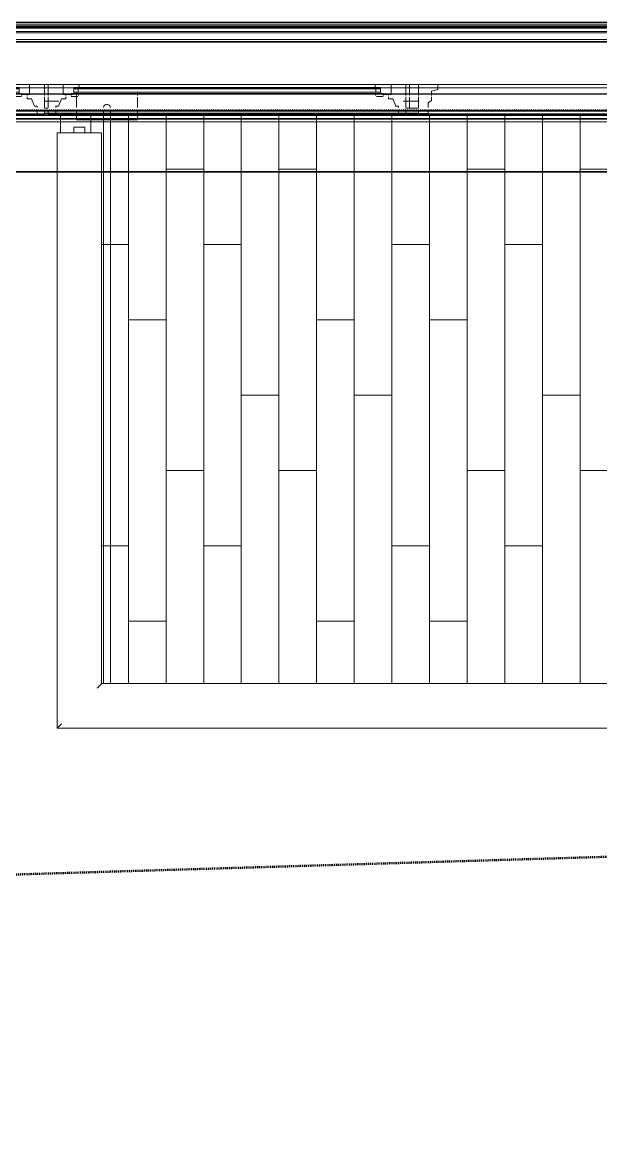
# Model space of a CAD drawing. Header units: inches. Extents: x -4235 to -464, y 9767 to 12269.
# Drawn here: x -3062.9 to -3001.4, y 9871.4 to 9989.6 of the extents above; entities that cross this region are included whole.
import ezdxf

# ---------------------------------------------------------------- set-up
doc = ezdxf.new("R2010")
doc.units = ezdxf.units.IN
doc.header["$MEASUREMENT"] = 0
doc.linetypes.add('Dash 1_16_', pattern=[0.125, 0.0625, -0.0625])
for name, color, linetype, lineweight in [('A-DOOR-1', 31, 'Continuous', 9), ('A-DOOR-FRAM', 31, 'Continuous', 20), ('A-FLOR-1', 192, 'Continuous', 9), ('A-FLOR-HRAL', 11, 'Continuous', 9), ('A-FLOR-PATT-1', 9, 'Continuous', 9), ('A-GLAZ-1', 151, 'Continuous', 9), ('A-GLAZ-2', 151, 'Continuous', 20), ('A-ROOF-1', 10, 'Dash 1_16_', 9), ('A-WALL-1', 113, 'Continuous', 9), ('C-PROP-LINE-1', 91, 'Dash 1_16_', 50)]:
    doc.layers.add(name, color=color, linetype=linetype, lineweight=lineweight)

# ---------------------------------------------------------------- blocks, each defined once
blk = doc.blocks.new('Basic Wall _ EXT - FIBER CEMENT - LARGE - ___-2505169-BACKGROUND - ROOF PLAN')
at = {"layer": 'A-WALL-1'}
for p, q in [((-3060.51, 9981.94), (-3057.13, 9981.94)), ((-3057.13, 9981.94), (-3060.51, 9981.94)), ((-3057.13, 9981.91), (-3060.51, 9981.91)), ((-3057.13, 9981.91), (-3060.51, 9981.91)), ((-3057.13, 9981.94), (-3057.03, 9981.94)), ((-3057.03, 9981.94), (-3057.13, 9981.94)), ((-3057.03, 9981.91), (-3057.13, 9981.91)), ((-3057.03, 9981.91), (-3057.13, 9981.91)), ((-3057.01, 9981.94), (-3056.71, 9981.94)), ((-3056.71, 9981.94), (-3057.01, 9981.94)), ((-3056.71, 9981.91), (-3057, 9981.91)), ((-3056.71, 9981.91), (-3057, 9981.91)), ((-3056.67, 9981.94), (-3051.59, 9981.94)), ((-3051.59, 9981.94), (-3056.67, 9981.94)), ((-3051.59, 9981.91), (-3056.67, 9981.91)), ((-3051.59, 9981.91), (-3056.67, 9981.91)), ((-3051.56, 9981.94), (-3051.08, 9981.94)), ((-3051.08, 9981.94), (-3051.56, 9981.94)), ((-3051.08, 9981.91), (-3051.55, 9981.91)), ((-3051.08, 9981.91), (-3051.55, 9981.91)), ((-3051.05, 9981.94), (-3050.75, 9981.94)), ((-3050.75, 9981.94), (-3051.05, 9981.94)), ((-3050.75, 9981.91), (-3051.05, 9981.91)), ((-3050.75, 9981.91), (-3051.05, 9981.91)), ((-3050.74, 9981.94), (-3050.64, 9981.94)), ((-3050.64, 9981.94), (-3050.74, 9981.94)), ((-3050.64, 9981.91), (-3050.74, 9981.91)), ((-3050.64, 9981.91), (-3050.74, 9981.91)), ((-3050.64, 9981.94), (-3020.79, 9981.94)), ((-3020.79, 9981.94), (-3050.64, 9981.94)), ((-3020.79, 9981.91), (-3050.64, 9981.91)), ((-3020.79, 9981.91), (-3050.64, 9981.91)), ((-3057.14, 9979.9), (-3060.51, 9979.9)), ((-3057.14, 9979.9), (-3060.51, 9979.9)), ((-3060.51, 9979.87), (-3057.14, 9979.87)), ((-3057.14, 9979.87), (-3060.51, 9979.87)), ((-3057.06, 9979.9), (-3057.14, 9979.9)), ((-3057.06, 9979.9), (-3057.14, 9979.9)), ((-3057.14, 9979.87), (-3057.05, 9979.87)), ((-3057.05, 9979.87), (-3057.14, 9979.87)), ((-3054.27, 9979.9), (-3057.03, 9979.9)), ((-3054.27, 9979.9), (-3057.03, 9979.9)), ((-3057.03, 9979.87), (-3054.27, 9979.87)), ((-3054.27, 9979.87), (-3057.03, 9979.87)), ((-3054.16, 9979.9), (-3054.21, 9979.9)), ((-3054.16, 9979.9), (-3054.21, 9979.9)), ((-3054.21, 9979.87), (-3054.16, 9979.87)), ((-3054.16, 9979.87), (-3054.21, 9979.87)), ((-3054.09, 9979.9), (-3054.16, 9979.9)), ((-3054.09, 9979.9), (-3054.16, 9979.9)), ((-3054.16, 9979.87), (-3054.08, 9979.87)), ((-3054.08, 9979.87), (-3054.16, 9979.87)), ((-3053.99, 9979.9), (-3054.08, 9979.9)), ((-3053.99, 9979.9), (-3054.08, 9979.9)), ((-3054.08, 9979.87), (-3053.99, 9979.87)), ((-3053.99, 9979.87), (-3054.08, 9979.87)), ((-3053.89, 9979.9), (-3053.99, 9979.9)), ((-3053.89, 9979.9), (-3053.99, 9979.9)), ((-3053.99, 9979.87), (-3053.89, 9979.87)), ((-3053.89, 9979.87), (-3053.99, 9979.87)), ((-3053.79, 9979.9), (-3053.89, 9979.9)), ((-3053.79, 9979.9), (-3053.89, 9979.9)), ((-3053.89, 9979.87), (-3053.79, 9979.87)), ((-3053.79, 9979.87), (-3053.89, 9979.87)), ((-3053.7, 9979.9), (-3053.79, 9979.9)), ((-3053.7, 9979.9), (-3053.79, 9979.9)), ((-3053.79, 9979.87), (-3053.7, 9979.87)), ((-3053.7, 9979.87), (-3053.79, 9979.87)), ((-3053.63, 9979.9), (-3053.7, 9979.9)), ((-3053.63, 9979.9), (-3053.7, 9979.9)), ((-3053.7, 9979.87), (-3053.63, 9979.87)), ((-3053.63, 9979.87), (-3053.7, 9979.87)), ((-3053.57, 9979.9), (-3053.62, 9979.9)), ((-3053.57, 9979.9), (-3053.62, 9979.9)), ((-3053.62, 9979.87), (-3053.57, 9979.87)), ((-3053.57, 9979.87), (-3053.62, 9979.87)), ((-3050.67, 9979.9), (-3053.52, 9979.9)), ((-3050.67, 9979.9), (-3053.52, 9979.9)), ((-3053.52, 9979.87), (-3050.67, 9979.87)), ((-3050.67, 9979.87), (-3053.52, 9979.87)), ((-3020.79, 9979.9), (-3050.64, 9979.9)), ((-3020.79, 9979.9), (-3050.64, 9979.9)), ((-3050.64, 9979.87), (-3020.79, 9979.87)), ((-3020.79, 9979.87), (-3050.64, 9979.87))]:
    blk.add_line(p, q, dxfattribs=at)
blk = doc.blocks.new('Basic Wall _ EXT - FIBER CEMENT - LARGE - ___-2162463-BACKGROUND - ROOF PLAN')
at = {"layer": 'A-WALL-1'}
for p, q in [((-3290.91, 9981.94), (-3057.13, 9981.94)), ((-3057.13, 9981.94), (-3290.91, 9981.94)), ((-3057.13, 9981.91), (-3290.91, 9981.91)), ((-3057.13, 9981.91), (-3290.91, 9981.91)), ((-3057.13, 9981.94), (-3057.03, 9981.94)), ((-3057.03, 9981.94), (-3057.13, 9981.94)), ((-3057.03, 9981.91), (-3057.13, 9981.91)), ((-3057.03, 9981.91), (-3057.13, 9981.91)), ((-3057.01, 9981.94), (-3056.71, 9981.94)), ((-3056.71, 9981.94), (-3057.01, 9981.94)), ((-3056.71, 9981.91), (-3057, 9981.91)), ((-3056.71, 9981.91), (-3057, 9981.91)), ((-3056.67, 9981.94), (-3051.59, 9981.94)), ((-3051.59, 9981.94), (-3056.67, 9981.94)), ((-3051.59, 9981.91), (-3056.67, 9981.91)), ((-3051.59, 9981.91), (-3056.67, 9981.91)), ((-3051.56, 9981.94), (-3051.08, 9981.94)), ((-3051.08, 9981.94), (-3051.56, 9981.94)), ((-3051.08, 9981.91), (-3051.55, 9981.91)), ((-3051.08, 9981.91), (-3051.55, 9981.91)), ((-3051.05, 9981.94), (-3050.75, 9981.94)), ((-3050.75, 9981.94), (-3051.05, 9981.94)), ((-3050.75, 9981.91), (-3051.05, 9981.91)), ((-3050.75, 9981.91), (-3051.05, 9981.91)), ((-3050.74, 9981.94), (-3050.64, 9981.94)), ((-3050.64, 9981.94), (-3050.74, 9981.94)), ((-3050.64, 9981.91), (-3050.74, 9981.91)), ((-3050.64, 9981.91), (-3050.74, 9981.91)), ((-3050.64, 9981.94), (-2953.64, 9981.94)), ((-2953.64, 9981.94), (-3050.64, 9981.94)), ((-2953.64, 9981.91), (-3050.64, 9981.91)), ((-2953.64, 9981.91), (-3050.64, 9981.91)), ((-3057.14, 9979.32), (-3290.91, 9979.32)), ((-3057.14, 9979.31), (-3290.91, 9979.31)), ((-3057.14, 9979.31), (-3290.91, 9979.31)), ((-3057.14, 9979.3), (-3290.91, 9979.3)), ((-3057.03, 9979.32), (-3057.14, 9979.32)), ((-3057.03, 9979.31), (-3057.14, 9979.31)), ((-3057.03, 9979.31), (-3057.14, 9979.31)), ((-3057.03, 9979.3), (-3057.14, 9979.3)), ((-3056.72, 9979.32), (-3057.03, 9979.32)), ((-3056.72, 9979.31), (-3057.03, 9979.31)), ((-3056.72, 9979.31), (-3057.03, 9979.31)), ((-3056.72, 9979.3), (-3057.03, 9979.3)), ((-3056.21, 9979.32), (-3056.71, 9979.32)), ((-3056.21, 9979.31), (-3056.71, 9979.31)), ((-3056.21, 9979.31), (-3056.71, 9979.31)), ((-3056.21, 9979.3), (-3056.71, 9979.3)), ((-3055.54, 9979.32), (-3056.19, 9979.32)), ((-3055.54, 9979.31), (-3056.19, 9979.31)), ((-3055.54, 9979.31), (-3056.19, 9979.31)), ((-3055.54, 9979.3), (-3056.19, 9979.3)), ((-3054.77, 9979.32), (-3055.52, 9979.32)), ((-3054.76, 9979.31), (-3055.52, 9979.31)), ((-3054.76, 9979.31), (-3055.52, 9979.31)), ((-3054.76, 9979.3), (-3055.52, 9979.3)), ((-3054.27, 9979.32), (-3054.73, 9979.32)), ((-3054.27, 9979.31), (-3054.73, 9979.31)), ((-3054.27, 9979.31), (-3054.73, 9979.31)), ((-3054.27, 9979.3), (-3054.73, 9979.3)), ((-3054.16, 9979.32), (-3054.21, 9979.32)), ((-3054.16, 9979.31), (-3054.21, 9979.31)), ((-3054.16, 9979.31), (-3054.21, 9979.31)), ((-3054.16, 9979.3), (-3054.21, 9979.3)), ((-3054.08, 9979.32), (-3054.15, 9979.32)), ((-3054.08, 9979.31), (-3054.15, 9979.31)), ((-3054.08, 9979.31), (-3054.15, 9979.31)), ((-3054.08, 9979.3), (-3054.15, 9979.3)), ((-3053.99, 9979.32), (-3054.08, 9979.32)), ((-3053.99, 9979.31), (-3054.08, 9979.31)), ((-3053.99, 9979.31), (-3054.08, 9979.31)), ((-3053.99, 9979.3), (-3054.08, 9979.3)), ((-3053.93, 9979.32), (-3053.99, 9979.32)), ((-3053.92, 9979.31), (-3053.99, 9979.31)), ((-3053.92, 9979.31), (-3053.99, 9979.31)), ((-3053.92, 9979.3), (-3053.99, 9979.3)), ((-3053.79, 9979.32), (-3053.89, 9979.32)), ((-3053.79, 9979.31), (-3053.89, 9979.31)), ((-3053.79, 9979.31), (-3053.89, 9979.31)), ((-3053.79, 9979.3), (-3053.89, 9979.3)), ((-3053.7, 9979.32), (-3053.79, 9979.32)), ((-3053.7, 9979.31), (-3053.79, 9979.31)), ((-3053.7, 9979.31), (-3053.79, 9979.31)), ((-3053.7, 9979.3), (-3053.79, 9979.3)), ((-3053.63, 9979.32), (-3053.7, 9979.32)), ((-3053.63, 9979.31), (-3053.7, 9979.31)), ((-3053.63, 9979.31), (-3053.7, 9979.31)), ((-3053.63, 9979.3), (-3053.7, 9979.3)), ((-3053.57, 9979.32), (-3053.62, 9979.32)), ((-3053.57, 9979.31), (-3053.62, 9979.31)), ((-3053.57, 9979.31), (-3053.62, 9979.31)), ((-3053.57, 9979.3), (-3053.62, 9979.3)), ((-3053.09, 9979.32), (-3053.52, 9979.32)), ((-3053.08, 9979.31), (-3053.52, 9979.31)), ((-3053.08, 9979.31), (-3053.52, 9979.31)), ((-3053.08, 9979.3), (-3053.52, 9979.3)), ((-3052.3, 9979.32), (-3053.05, 9979.32)), ((-3052.3, 9979.31), (-3053.05, 9979.31)), ((-3052.3, 9979.31), (-3053.05, 9979.31)), ((-3052.29, 9979.3), (-3053.05, 9979.3)), ((-3051.62, 9979.32), (-3052.27, 9979.32)), ((-3051.62, 9979.31), (-3052.27, 9979.31)), ((-3051.62, 9979.31), (-3052.27, 9979.31)), ((-3051.62, 9979.3), (-3052.27, 9979.3)), ((-3051.1, 9979.32), (-3051.59, 9979.32)), ((-3051.1, 9979.31), (-3051.59, 9979.31)), ((-3051.1, 9979.31), (-3051.59, 9979.31)), ((-3051.09, 9979.3), (-3051.59, 9979.3)), ((-3050.77, 9979.32), (-3051.08, 9979.32)), ((-3050.76, 9979.31), (-3051.08, 9979.31)), ((-3050.76, 9979.31), (-3051.08, 9979.31)), ((-3050.76, 9979.3), (-3051.08, 9979.3)), ((-3050.65, 9979.32), (-3050.75, 9979.32)), ((-3050.64, 9979.31), (-3050.75, 9979.31)), ((-3050.64, 9979.31), (-3050.75, 9979.31)), ((-3050.64, 9979.3), (-3050.75, 9979.3)), ((-2953.65, 9979.32), (-3050.65, 9979.32)), ((-2953.65, 9979.31), (-3050.64, 9979.31)), ((-2953.65, 9979.31), (-3050.64, 9979.31)), ((-2953.65, 9979.3), (-3050.64, 9979.3)), ((-3057.14, 9979.28), (-3290.91, 9979.28)), ((-3057.14, 9979.28), (-3290.91, 9979.28)), ((-3290.91, 9978.98), (-3054.27, 9978.98)), ((-3057.03, 9979.28), (-3057.14, 9979.28)), ((-3057.03, 9979.28), (-3057.14, 9979.28)), ((-3056.71, 9979.28), (-3057.03, 9979.28)), ((-3056.71, 9979.28), (-3057.03, 9979.28)), ((-3056.2, 9979.28), (-3056.71, 9979.28)), ((-3056.2, 9979.28), (-3056.71, 9979.28)), ((-3055.54, 9979.28), (-3056.19, 9979.28)), ((-3055.54, 9979.28), (-3056.19, 9979.28)), ((-3054.75, 9979.28), (-3055.52, 9979.28)), ((-3054.75, 9979.28), (-3055.52, 9979.28)), ((-3054.27, 9979.28), (-3054.73, 9979.28)), ((-3054.27, 9979.28), (-3054.73, 9979.28)), ((-3054.16, 9979.28), (-3054.21, 9979.28)), ((-3054.16, 9979.28), (-3054.21, 9979.28)), ((-3054.21, 9978.98), (-3054.16, 9978.98)), ((-3054.08, 9979.28), (-3054.15, 9979.28)), ((-3054.08, 9979.28), (-3054.15, 9979.28)), ((-3054.15, 9978.98), (-3054.08, 9978.98)), ((-3053.99, 9979.28), (-3054.08, 9979.28)), ((-3053.99, 9979.28), (-3054.08, 9979.28)), ((-3054.08, 9978.98), (-3053.99, 9978.98)), ((-3053.92, 9979.28), (-3053.99, 9979.28)), ((-3053.92, 9979.28), (-3053.99, 9979.28)), ((-3053.99, 9978.98), (-3053.89, 9978.98)), ((-3053.79, 9979.28), (-3053.89, 9979.28)), ((-3053.79, 9979.28), (-3053.89, 9979.28)), ((-3053.89, 9978.98), (-3053.79, 9978.98)), ((-3053.7, 9979.28), (-3053.79, 9979.28)), ((-3053.7, 9979.28), (-3053.79, 9979.28)), ((-3053.79, 9978.98), (-3053.7, 9978.98)), ((-3053.63, 9979.28), (-3053.7, 9979.28)), ((-3053.63, 9979.28), (-3053.7, 9979.28)), ((-3053.7, 9978.98), (-3053.63, 9978.98)), ((-3053.57, 9979.28), (-3053.62, 9979.28)), ((-3053.57, 9979.28), (-3053.62, 9979.28)), ((-3053.62, 9978.98), (-3053.57, 9978.98)), ((-3053.07, 9979.28), (-3053.52, 9979.28)), ((-3053.07, 9979.28), (-3053.52, 9979.28)), ((-3053.52, 9978.98), (-2950.77, 9978.98)), ((-3052.29, 9979.28), (-3053.05, 9979.28)), ((-3052.29, 9979.28), (-3053.05, 9979.28)), ((-3051.61, 9979.28), (-3052.27, 9979.28)), ((-3051.61, 9979.28), (-3052.27, 9979.28)), ((-3051.09, 9979.28), (-3051.59, 9979.28)), ((-3051.09, 9979.28), (-3051.59, 9979.28)), ((-3050.76, 9979.28), (-3051.08, 9979.28)), ((-3050.76, 9979.28), (-3051.08, 9979.28)), ((-3050.64, 9979.28), (-3050.75, 9979.28)), ((-3050.64, 9979.28), (-3050.75, 9979.28)), ((-2953.65, 9979.28), (-3050.64, 9979.28)), ((-2953.65, 9979.28), (-3050.64, 9979.28))]:
    blk.add_line(p, q, dxfattribs=at)
blk = doc.blocks.new('Basic Wall _ EXT - FIBER CEMENT - SMALL - ___-2145937-BACKGROUND - ROOF PLAN')
at = {"layer": 'A-WALL-1'}
for p, q in [((-2077.05, 9988.94), (-3851.97, 9988.94)), ((-2077.1, 9988.99), (-3851.93, 9988.99)), ((-2077.11, 9989), (-3851.92, 9989)), ((-2077.18, 9989.07), (-3851.85, 9989.07)), ((-2077.17, 9989.06), (-3851.85, 9989.06)), ((-2077.17, 9989.06), (-3851.85, 9989.06)), ((-2077.2, 9989.09), (-3851.82, 9989.09)), ((-2077.24, 9989.13), (-3851.78, 9989.13)), ((-2077.25, 9989.14), (-3851.77, 9989.14)), ((-2077.4, 9989.29), (-3851.63, 9989.29)), ((-2077.6, 9989.49), (-3851.42, 9989.49)), ((-2077.67, 9989.56), (-3851.35, 9989.56)), ((-3853.2, 9987.72), (-2075.83, 9987.72)), ((-2075.83, 9987.72), (-3853.2, 9987.72)), ((-3852.33, 9988.59), (-2076.7, 9988.59)), ((-2076.7, 9988.59), (-3852.33, 9988.59)), ((-2075.54, 9987.44), (-3853.48, 9987.44)), ((-2075.54, 9987.44), (-3853.48, 9987.44)), ((-2075.62, 9987.51), (-3853.4, 9987.51)), ((-2075.62, 9987.51), (-3853.4, 9987.51)), ((-2070.72, 9982.61), (-3858.3, 9982.61)), ((-2070.72, 9982.61), (-3858.3, 9982.61)), ((-2067.77, 9979.66), (-3861.25, 9979.66)), ((-2067.84, 9979.73), (-3861.19, 9979.73)), ((-3860.81, 9980.11), (-2068.22, 9980.11)), ((-2068.29, 9980.19), (-3860.73, 9980.19)), ((-2068.29, 9980.19), (-3860.73, 9980.19)), ((-3867.29, 9973.63), (-2061.73, 9973.63)), ((-2061.73, 9973.63), (-3867.29, 9973.63)), ((-2061.81, 9973.7), (-3867.21, 9973.7)), ((-2061.81, 9973.7), (-3867.21, 9973.7))]:
    blk.add_line(p, q, dxfattribs=at)
blk = doc.blocks.new('Door-Inswing-Andersen-400_Series-Single - 3_ 0-1_8_ x 6_ 7-1_2_ - 3rd floor-V59-BACKGROUND - ROOF PLAN')
at = {"layer": 'A-DOOR-FRAM'}
for p, q in [((-18.06, -2.01), (-18.06, -1.69)), ((-18.06, -2.01), (-18.06, -1.69)), ((-18.06, -2.69), (-18.06, -2.01)), ((-18.06, -2.69), (-18.06, -2.01)), ((-16, -2.23), (-16.69, -2.39)), ((-16, -1.69), (-16, -2.01)), ((-16, -2.01), (-16, -2.23)), ((16, -1.69), (16, -2.01)), ((16, -2.01), (16, -2.23)), ((16, -2.23), (16.69, -2.39)), ((18.06, -2.01), (18.06, -1.69)), ((18.06, -1.69), (18.06, -2.01)), ((18.06, -2.69), (18.06, -2.01)), ((18.06, -2.01), (18.06, -2.69)), ((-19.69, -3.44), (-18.06, -3.44)), ((-18.06, -2.84), (-18.06, -2.72)), ((-18.06, -2.84), (-18.06, -2.72)), ((-18.06, -4.11), (-18.06, -3)), ((-18.06, -4.11), (-18.06, -3)), ((-16.69, -3.39), (-17.03, -3.63)), ((-16.69, -2.39), (-16.69, -2.69)), ((-16.69, -2.72), (-16.69, -2.84)), ((-16.69, -3), (-16.69, -3.39)), ((16.69, -2.39), (16.69, -2.69)), ((16.69, -2.72), (16.69, -2.84)), ((16.69, -3), (16.69, -3.39)), ((16.69, -3.39), (17.03, -3.63)), ((18.06, -2.84), (18.06, -2.72)), ((18.06, -2.72), (18.06, -2.84)), ((18.06, -4.11), (18.06, -3)), ((18.06, -3), (18.06, -4.11)), ((19.69, -3.44), (18.06, -3.44)), ((-18.06, -4.75), (-18.06, -4.56)), ((-18.06, -4.8), (-18.06, -4.56)), ((-17.03, -3.63), (-17.03, -4.11)), ((-17.03, -4.56), (-17.03, -4.75)), ((17.03, -3.63), (17.03, -4.11)), ((17.03, -4.56), (17.03, -4.75)), ((18.06, -4.75), (18.06, -4.56)), ((18.06, -4.56), (18.06, -4.8)), ((-18.06, -4.75), (-17.03, -4.75)), ((18.06, -4.75), (17.03, -4.75))]:
    blk.add_line(p, q, dxfattribs=at)
blk = doc.blocks.new('Window-Double_Hung-Andersen-400_Series-Tilt_Wash - DOUBLE HUNG - REVERSE COTTAGE - 2ND FLOOR-V77-BACKGROUND - ROOF PLAN')
at = {"layer": 'A-GLAZ-1'}
for p, q in [((-16.29, -2.13), (-15.7, -2.13)), ((-15.82, -2.49), (-15.82, -2.13)), ((-15.7, -2), (15.7, -2)), ((-15.7, -2.13), (15.7, -2.13)), ((16.29, -2.13), (15.7, -2.13)), ((15.82, -2.5), (15.82, -2.13)), ((-16.29, -2.5), (-16.02, -2.5)), ((-16.02, -2.5), (-15.91, -2.5)), ((-15.91, -2.5), (-15.7, -2.5)), ((-15.7, -2.5), (-15.58, -2.5)), ((-15.7, -2.63), (-15.58, -2.63)), ((-15.58, -2.5), (-15.06, -2.5)), ((-15.56, -2.63), (-15.06, -2.63)), ((-15.06, -2.5), (-14.39, -2.5)), ((-15.03, -2.63), (-14.39, -2.63)), ((-14.39, -2.5), (-13.61, -2.5)), ((-14.36, -2.63), (-13.61, -2.63)), ((-13.61, -2.5), (-12.77, -2.5)), ((-13.57, -2.63), (-12.77, -2.63)), ((-12.76, -2.5), (-11.93, -2.5)), ((-12.73, -2.63), (-11.93, -2.63)), ((-11.92, -2.5), (-11.14, -2.5)), ((-11.89, -2.63), (-11.14, -2.63)), ((-11.14, -2.5), (-10.47, -2.5)), ((-11.11, -2.63), (-10.47, -2.63)), ((-10.47, -2.5), (-9.95, -2.5)), ((-10.45, -2.63), (-9.95, -2.63)), ((-9.95, -2.5), (-9.63, -2.5)), ((-9.94, -2.63), (-9.63, -2.63)), ((-9.63, -2.5), (-9.52, -2.5)), ((-9.62, -2.63), (-9.52, -2.63)), ((-9.52, -2.5), (15.7, -2.5)), ((-9.52, -2.63), (15.7, -2.63)), ((16.29, -2.5), (15.7, -2.5))]:
    blk.add_line(p, q, dxfattribs=at)
at = {"layer": 'A-GLAZ-2'}
for p, q in [((-19.01, -2.01), (-19.01, -1.69)), ((-19.01, -2.69), (-19.01, -2.01)), ((-17.42, -2.01), (-17.42, -1.69)), ((-17.42, -2.69), (-17.42, -2.01)), ((-15.7, -2), (-16.29, -2)), ((-16.29, -2.63), (-16.29, -2.01)), ((-15.78, -1.69), (-15.7, -2)), ((15.78, -1.69), (15.7, -2)), ((15.7, -2), (16.29, -2)), ((16.29, -2.63), (16.29, -2.01)), ((17.42, -2.01), (17.42, -1.69)), ((17.42, -2.69), (17.42, -2.01)), ((19.01, -1.69), (19.01, -2.01)), ((19.01, -2.01), (19.01, -2.69)), ((-19.01, -3.44), (-19.39, -3.44)), ((-19.01, -2.84), (-19.01, -2.72)), ((-19.01, -4.11), (-19.01, -3)), ((-17.92, -4), (-17.61, -3.19)), ((-17.61, -3.19), (-17.14, -3.19)), ((-17.42, -2.75), (-16.57, -2.75)), ((-17.14, -2.84), (-17.14, -2.75)), ((-17.14, -3.19), (-17.14, -3)), ((-16.57, -2.63), (-16.57, -2.69)), ((-16.01, -2.63), (-16.57, -2.63)), ((-16.57, -2.72), (-16.57, -2.84)), ((-16.02, -2.97), (-16.57, -2.97)), ((-15.91, -2.63), (-16.01, -2.63)), ((-15.86, -2.97), (-16, -2.97)), ((-15.7, -2.63), (-15.89, -2.63)), ((-15.8, -2.84), (-15.74, -2.72)), ((-15.73, -2.69), (-15.7, -2.63)), ((15.73, -2.69), (15.7, -2.63)), ((15.7, -2.63), (16.57, -2.63)), ((15.8, -2.84), (15.74, -2.72)), ((15.86, -2.97), (16.57, -2.97)), ((16.57, -2.63), (16.57, -2.69)), ((16.57, -2.72), (16.57, -2.84)), ((17.42, -2.75), (16.57, -2.75)), ((17.14, -2.84), (17.14, -2.75)), ((17.14, -3.19), (17.14, -3)), ((17.61, -3.19), (17.14, -3.19)), ((17.92, -4), (17.61, -3.19)), ((19.01, -2.72), (19.01, -2.84)), ((19.01, -3), (19.01, -4.11)), ((19.01, -3.44), (20.34, -3.44)), ((-19.01, -4.76), (-19.01, -4.56)), ((-18.2, -4), (-17.92, -4)), ((-18.2, -4.11), (-18.2, -4)), ((-18.2, -4.76), (-18.2, -4.56)), ((18.2, -4), (17.92, -4)), ((18.2, -4.11), (18.2, -4)), ((18.2, -4.76), (18.2, -4.56)), ((19.01, -4.56), (19.01, -4.76)), ((-19.01, -4.81), (-19.01, -4.76)), ((-17.71, -4.81), (-19.01, -4.81)), ((-18.2, -4.81), (-18.2, -4.76))]:
    blk.add_line(p, q, dxfattribs=at)
blk = doc.blocks.new('Window-Double_Hung-Andersen-400_Series-Tilt_Wash - DOUBLE HUNG - COTTAGE - 3RD FLOOR-V82-BACKGROUND - ROOF PLAN')
at = {"layer": 'A-GLAZ-1'}
for p, q in [((-16.29, -2.13), (-15.7, -2.13)), ((-15.82, -2.5), (-15.82, -2.13)), ((-15.7, -2), (15.7, -2)), ((-15.7, -2.13), (15.7, -2.13)), ((16.29, -2.13), (15.7, -2.13)), ((15.82, -2.5), (15.82, -2.13)), ((-16.29, -2.5), (-15.7, -2.5)), ((-15.7, -2.5), (15.7, -2.5)), ((-15.7, -2.63), (15.7, -2.63)), ((16.29, -2.5), (15.7, -2.5))]:
    blk.add_line(p, q, dxfattribs=at)
at = {"layer": 'A-GLAZ-2'}
for p, q in [((-19.01, -2.01), (-19.01, -1.69)), ((-19.01, -2.67), (-19.01, -2.01)), ((-17.42, -2.01), (-17.42, -1.69)), ((-17.42, -2.69), (-17.42, -2.01)), ((-15.7, -2), (-16.29, -2)), ((-16.29, -2.63), (-16.29, -2.01)), ((-15.78, -1.69), (-15.7, -2)), ((15.78, -1.69), (15.7, -2)), ((15.7, -2), (16.29, -2)), ((16.29, -2.63), (16.29, -2.01)), ((17.42, -2.01), (17.42, -1.69)), ((17.42, -2.69), (17.42, -2.01)), ((19.01, -1.69), (19.01, -2.01)), ((19.01, -2.01), (19.01, -2.69)), ((-19.01, -3.44), (-20.51, -3.44)), ((-19.01, -2.84), (-19.01, -2.72)), ((-19.01, -4.11), (-19.01, -3)), ((-17.92, -4), (-17.64, -3.27)), ((-17.64, -3.27), (-17.61, -3.19)), ((-17.61, -3.19), (-17.14, -3.19)), ((-17.42, -2.75), (-16.57, -2.75)), ((-17.14, -2.84), (-17.14, -2.75)), ((-17.14, -3.06), (-17.14, -3)), ((-17.14, -3.19), (-17.14, -3.06)), ((-16.57, -2.63), (-16.57, -2.69)), ((-15.7, -2.63), (-16.57, -2.63)), ((-16.57, -2.72), (-16.57, -2.84)), ((-15.86, -2.97), (-16.57, -2.97)), ((-15.8, -2.84), (-15.74, -2.72)), ((-15.73, -2.69), (-15.7, -2.63)), ((15.73, -2.69), (15.7, -2.63)), ((15.7, -2.63), (16.57, -2.63)), ((15.8, -2.84), (15.74, -2.72)), ((15.86, -2.97), (16.57, -2.97)), ((16.57, -2.63), (16.57, -2.69)), ((16.57, -2.72), (16.57, -2.84)), ((17.42, -2.75), (16.57, -2.75)), ((17.14, -2.84), (17.14, -2.75)), ((17.14, -3.19), (17.14, -3)), ((17.61, -3.19), (17.14, -3.19)), ((17.92, -4), (17.61, -3.19)), ((19.01, -2.72), (19.01, -2.84)), ((19.01, -3), (19.01, -4.11)), ((19.01, -3.44), (20.51, -3.44)), ((-19.01, -4.81), (-19.01, -4.56)), ((-18.2, -4), (-17.92, -4)), ((-18.2, -4.11), (-18.2, -4)), ((-18.2, -4.81), (-18.2, -4.56)), ((18.2, -4), (17.92, -4)), ((18.2, -4.11), (18.2, -4.01)), ((18.2, -4.81), (18.2, -4.56)), ((19.01, -4.56), (19.01, -4.81)), ((19.01, -4.81), (-19.01, -4.81))]:
    blk.add_line(p, q, dxfattribs=at)
blk = doc.blocks.new('Railing - Baluster_01-V160-BACKGROUND - ROOF PLAN')
at = {"layer": 'A-FLOR-HRAL'}
for p, q in [((-0.59, 1.18), (0.59, 1.18)), ((-0.59, 0.59), (-0.59, 1.18)), ((0.59, 1.18), (0.59, 0.59))]:
    blk.add_line(p, q, dxfattribs=at)
blk = doc.blocks.new('Railing - Railing-2700302-BACKGROUND - ROOF PLAN')
at = {"layer": 'A-FLOR-HRAL'}
for p, q in [((-3059.17, 9977.83), (-3059.17, 9973.7)), ((-3059.17, 9977.83), (-3058.7, 9977.83)), ((-3058.7, 9977.83), (-3054.92, 9977.83)), ((-3054.92, 9977.83), (-3054.45, 9977.83)), ((-3054.45, 9973.7), (-3054.45, 9977.83)), ((-2949.85, 9977.83), (-2949.85, 9973.7)), ((-2949.85, 9977.83), (-2949.38, 9977.83)), ((-2949.38, 9977.83), (-2945.6, 9977.83)), ((-2945.6, 9977.83), (-2945.12, 9977.83)), ((-2945.12, 9973.7), (-2945.12, 9977.83)), ((-3059.17, 9973.7), (-3059.17, 9973.63)), ((-3059.17, 9973.63), (-3059.17, 9914.58)), ((-3054.45, 9973.63), (-3054.45, 9973.7)), ((-3054.45, 9919.3), (-3054.45, 9973.63)), ((-2949.85, 9973.7), (-2949.85, 9973.63)), ((-2949.85, 9973.63), (-2949.85, 9919.3)), ((-2945.12, 9973.63), (-2945.12, 9973.7)), ((-2945.12, 9914.58), (-2945.12, 9973.63)), ((-2949.85, 9919.3), (-3054.45, 9919.3)), ((-3059.17, 9914.58), (-2945.12, 9914.58))]:
    blk.add_line(p, q, dxfattribs=at)
for points, knots in [([(-3054.92, 9918.83), (-3054.88, 9918.87), (-3054.82, 9918.93), (-3054.74, 9919.01), (-3054.69, 9919.06), (-3054.66, 9919.09), (-3054.62, 9919.13), (-3054.59, 9919.16), (-3054.57, 9919.18), (-3054.54, 9919.21), (-3054.51, 9919.24), (-3054.48, 9919.27), (-3054.46, 9919.29), (-3054.45, 9919.3), (-3054.45, 9919.3)], [0, 0, 0, 0, 0.166667, 0.25, 0.333333, 0.375, 0.416667, 0.5, 0.541667, 0.583333, 0.666667, 0.75, 0.833333, 1, 1, 1, 1]), ([(-2949.38, 9918.83), (-2949.42, 9918.87), (-2949.48, 9918.93), (-2949.56, 9919.01), (-2949.6, 9919.06), (-2949.64, 9919.09), (-2949.67, 9919.13), (-2949.7, 9919.16), (-2949.73, 9919.18), (-2949.76, 9919.21), (-2949.79, 9919.24), (-2949.81, 9919.27), (-2949.84, 9919.29), (-2949.85, 9919.3), (-2949.85, 9919.3)], [0, 0, 0, 0, 0.166667, 0.25, 0.333333, 0.375, 0.416667, 0.5, 0.541667, 0.583333, 0.666667, 0.75, 0.833333, 1, 1, 1, 1]), ([(-3059.17, 9914.58), (-3059.17, 9914.58), (-3059.16, 9914.59), (-3059.14, 9914.61), (-3059.11, 9914.64), (-3059.08, 9914.67), (-3059.06, 9914.69), (-3059.03, 9914.72), (-3058.99, 9914.76), (-3058.95, 9914.8), (-3058.91, 9914.84), (-3058.87, 9914.88), (-3058.8, 9914.95), (-3058.74, 9915.01), (-3058.7, 9915.05)], [0, 0, 0, 0, 0.166667, 0.25, 0.333333, 0.416667, 0.458333, 0.5, 0.583333, 0.666667, 0.708333, 0.75, 0.833333, 1, 1, 1, 1]), ([(-2945.12, 9914.58), (-2945.12, 9914.58), (-2945.13, 9914.59), (-2945.16, 9914.61), (-2945.19, 9914.64), (-2945.21, 9914.67), (-2945.24, 9914.69), (-2945.27, 9914.72), (-2945.31, 9914.76), (-2945.35, 9914.8), (-2945.39, 9914.84), (-2945.42, 9914.88), (-2945.49, 9914.95), (-2945.55, 9915.01), (-2945.6, 9915.05)], [0, 0, 0, 0, 0.166667, 0.25, 0.333333, 0.416667, 0.458333, 0.5, 0.583333, 0.666667, 0.708333, 0.75, 0.833333, 1, 1, 1, 1])]:
    blk.add_open_spline(points, degree=3, knots=knots, dxfattribs=at)
blk.add_blockref('Railing - Baluster_01-V160-BACKGROUND - ROOF PLAN', (-3056.81, 9977.24))
blk = doc.blocks.new('Walls 51 - Walls 1-2573829-BACKGROUND - ROOF PLAN')
at = {"layer": 'A-WALL-1'}
for p, q in [((-3057.14, 9982.13), (-3057.14, 9981.79)), ((-3057.14, 9982.13), (-3057.03, 9982.13)), ((-3057.03, 9982.13), (-3057.14, 9982.13)), ((-3057.03, 9982.13), (-3056.19, 9982.13)), ((-3056.71, 9982.13), (-3057.03, 9982.13)), ((-3056.19, 9982.13), (-3056.71, 9982.13)), ((-3056.19, 9982.13), (-3054.73, 9982.13)), ((-3055.52, 9982.13), (-3056.19, 9982.13)), ((-3054.73, 9982.13), (-3055.52, 9982.13)), ((-3054.73, 9982.13), (-3053.05, 9982.13)), ((-3053.89, 9982.13), (-3054.73, 9982.13)), ((-3053.05, 9982.13), (-3053.89, 9982.13)), ((-3053.05, 9982.13), (-3051.59, 9982.13)), ((-3051.59, 9982.13), (-3053.05, 9982.13)), ((-3051.59, 9982.13), (-3050.75, 9982.13)), ((-3051.08, 9982.13), (-3051.59, 9982.13)), ((-3050.75, 9982.13), (-3051.08, 9982.13)), ((-3050.75, 9982.13), (-3050.64, 9982.13)), ((-3050.64, 9982.13), (-3050.75, 9982.13)), ((-3050.64, 9981.79), (-3050.64, 9982.13)), ((-3057.14, 9981.62), (-3057.14, 9980.52)), ((-3050.64, 9980.52), (-3050.64, 9981.62)), ((-3057.14, 9980.07), (-3057.14, 9979.66)), ((-3057.14, 9979.66), (-3057.14, 9979.2)), ((-3054.27, 9980.07), (-3054.27, 9979.66)), ((-3054.27, 9979.66), (-3054.27, 9979.2)), ((-3053.52, 9979.66), (-3053.52, 9980.07)), ((-3053.52, 9979.2), (-3053.52, 9979.66)), ((-3050.64, 9979.66), (-3050.64, 9980.07)), ((-3050.64, 9979.2), (-3050.64, 9979.66)), ((-3057.14, 9979.2), (-3057.03, 9979.2)), ((-3050.64, 9979.2), (-3057.14, 9979.2)), ((-3057.03, 9979.2), (-3056.19, 9979.2)), ((-3056.19, 9979.2), (-3054.27, 9979.2)), ((-3054.27, 9979.2), (-3054.27, 9973.7)), ((-3054.22, 9979.2), (-3054.16, 9979.2)), ((-3054.16, 9979.2), (-3054.08, 9979.2)), ((-3054.08, 9979.2), (-3053.99, 9979.2)), ((-3053.99, 9979.2), (-3053.89, 9979.2)), ((-3053.89, 9979.2), (-3053.79, 9979.2)), ((-3053.79, 9979.2), (-3053.7, 9979.2)), ((-3053.7, 9979.2), (-3053.62, 9979.2)), ((-3053.62, 9979.2), (-3053.56, 9979.2)), ((-3053.52, 9973.7), (-3053.52, 9979.2)), ((-3053.51, 9979.2), (-3051.59, 9979.2)), ((-3051.59, 9979.2), (-3050.75, 9979.2)), ((-3050.75, 9979.2), (-3050.64, 9979.2)), ((-3054.27, 9973.7), (-3054.27, 9973.63)), ((-3054.27, 9973.63), (-3054.27, 9919.3)), ((-3053.52, 9973.63), (-3053.52, 9973.7)), ((-3053.52, 9919.3), (-3053.52, 9973.63))]:
    blk.add_line(p, q, dxfattribs=at)
for start_param, end_param in [(2.356194, 3.109327), (2.094395, 2.356194), (0.523599, 2.094395), (0.032265, 0.523599), (4.213302, 4.390938), (4.45059, 4.587024), (4.837754, 4.974188), (5.033788, 5.211476)]:
    blk.add_ellipse((-3053.89, 9980.51), major_axis=(0.375, 0), ratio=0.86769, start_param=start_param, end_param=end_param, dxfattribs=at)
blk = doc.blocks.new('Family - ___-2835860-BACKGROUND - ROOF PLAN')
at = {"layer": 'C-PROP-LINE-1'}
blk.add_line((-2636.92, 9980.19), (-3860.72, 9980.19), dxfattribs=at)
blk = doc.blocks.new('Family - ___-2835932-BACKGROUND - ROOF PLAN')
at = {"layer": 'C-PROP-LINE-1'}
blk.add_line((-2067.92, 9980.19), (-3860.72, 9980.19), dxfattribs=at)
blk = doc.blocks.new('Family - ___-2855424-BACKGROUND - ROOF PLAN')
at = {"layer": 'C-PROP-LINE-1'}
blk.add_line((-3987.11, 9871.38), (-600.6, 9972.76), dxfattribs=at)

msp = doc.modelspace()

# ---------------------------------------------------------------- hatches: boundary and pattern name
at = {"layer": 'A-FLOR-PATT-1'}
h = msp.add_hatch(dxfattribs=at)
h.set_pattern_fill('FP_41', color=256, style=0, pattern_type=2)
h.set_pattern_definition([(90, (-2283.613, 11021.939), (-4, 2e-16), []), (180, (-2283.613, 11021.939), (-8, -8), [4, -28]), (180, (-2287.613, 11037.939), (-8, -8), [4, -28])])
h.paths.add_polyline_path([(-3054.27, 9919.3), (-2949.85, 9919.3), (-2949.83, 9977.83), (-2945.49, 9977.83), (-2945.49, 9979.83), (-3058.81, 9979.83), (-3058.81, 9977.83), (-3057.4, 9977.83), (-3057.4, 9978.42), (-3056.22, 9978.42), (-3056.22, 9977.83), (-3054.45, 9977.83), (-3054.41, 9919.3)], flags=0)

# ---------------------------------------------------------------- linework, layer by layer
at = {"layer": 'A-FLOR-1'}
for p, q in [((-3057.05, 9979.83), (-3058.81, 9979.83)), ((-3058.81, 9979.83), (-3058.81, 9979.32)), ((-3054.27, 9979.83), (-3057.03, 9979.83)), ((-3054.16, 9979.83), (-3054.21, 9979.83)), ((-3054.08, 9979.83), (-3054.16, 9979.83)), ((-3053.99, 9979.83), (-3054.07, 9979.83)), ((-3053.89, 9979.83), (-3053.99, 9979.83)), ((-3053.79, 9979.83), (-3053.89, 9979.83)), ((-3053.7, 9979.83), (-3053.79, 9979.83)), ((-3053.63, 9979.83), (-3053.7, 9979.83)), ((-3053.57, 9979.83), (-3053.62, 9979.83)), ((-3050.66, 9979.83), (-3053.52, 9979.83)), ((-2953.56, 9979.83), (-3050.64, 9979.83)), ((-3058.81, 9979.28), (-3058.81, 9979.1)), ((-3058.81, 9979), (-3058.81, 9977.83))]:
    msp.add_line(p, q, dxfattribs=at)
at = {"layer": 'A-ROOF-1'}
msp.add_line((-3851.85, 9982.94), (-2076.17, 9982.94), dxfattribs=at)
at = {"layer": 'A-WALL-1'}
for p, q in [((-3851.85, 9989.06), (-2077.17, 9989.06)), ((-3274.24, 9988.44), (-2966.85, 9988.44)), ((-2076.17, 9982.94), (-3851.85, 9982.94)), ((-3060.51, 9981.94), (-3060.51, 9982.94)), ((-3060.14, 9982.94), (-3060.14, 9981.94)), ((-3022.11, 9981.94), (-3022.11, 9982.94)), ((-3021.74, 9982.94), (-3021.74, 9981.94)), ((-3020.79, 9982.94), (-3020.79, 9981.94)), ((-3060.51, 9981.79), (-3060.51, 9981.91)), ((-3060.14, 9981.91), (-3060.14, 9981.79)), ((-3022.11, 9981.79), (-3022.11, 9981.91)), ((-3021.74, 9981.91), (-3021.74, 9981.79)), ((-3020.79, 9981.91), (-3020.79, 9981.79)), ((-3060.51, 9980.52), (-3060.51, 9981.62)), ((-3060.14, 9981.62), (-3060.14, 9980.52)), ((-3022.11, 9980.52), (-3022.11, 9981.62)), ((-3021.74, 9981.62), (-3021.74, 9980.52)), ((-3020.79, 9981.19), (-3021.74, 9981.19)), ((-3020.79, 9981.62), (-3020.79, 9980.52)), ((-2068.3, 9980.19), (-3860.72, 9980.19)), ((-3060.51, 9980.44), (-3060.14, 9980.44)), ((-3022.11, 9980.44), (-3020.79, 9980.44))]:
    msp.add_line(p, q, dxfattribs=at)

# ---------------------------------------------------------------- block references
at = {"layer": 'A-DOOR-1'}
msp.add_blockref('Door-Inswing-Andersen-400_Series-Single - 3_ 0-1_8_ x 6_ 7-1_2_ - 3rd floor-V59-BACKGROUND - ROOF PLAN', (-3002.72, 9984.63), dxfattribs=at)
at = {"layer": 'A-FLOR-HRAL'}
msp.add_blockref('Railing - Railing-2700302-BACKGROUND - ROOF PLAN', (0, 0), dxfattribs=at)
at = {"layer": 'A-GLAZ-1'}
for name, p in [('Window-Double_Hung-Andersen-400_Series-Tilt_Wash - DOUBLE HUNG - COTTAGE - 3RD FLOOR-V82-BACKGROUND - ROOF PLAN', (-3079.52, 9984.63)), ('Window-Double_Hung-Andersen-400_Series-Tilt_Wash - DOUBLE HUNG - REVERSE COTTAGE - 2ND FLOOR-V77-BACKGROUND - ROOF PLAN', (-3041.12, 9984.63))]:
    msp.add_blockref(name, p, dxfattribs=at)
at = {"layer": 'A-WALL-1'}
for name in ['Basic Wall _ EXT - FIBER CEMENT - SMALL - ___-2145937-BACKGROUND - ROOF PLAN', 'Basic Wall _ EXT - FIBER CEMENT - LARGE - ___-2162463-BACKGROUND - ROOF PLAN', 'Basic Wall _ EXT - FIBER CEMENT - LARGE - ___-2505169-BACKGROUND - ROOF PLAN', 'Walls 51 - Walls 1-2573829-BACKGROUND - ROOF PLAN']:
    msp.add_blockref(name, (0, 0), dxfattribs=at)
at = {"layer": 'C-PROP-LINE-1'}
for name in ['Family - ___-2835860-BACKGROUND - ROOF PLAN', 'Family - ___-2835932-BACKGROUND - ROOF PLAN', 'Family - ___-2855424-BACKGROUND - ROOF PLAN']:
    msp.add_blockref(name, (0, 0), dxfattribs=at)

doc.saveas('drawing.dxf')
